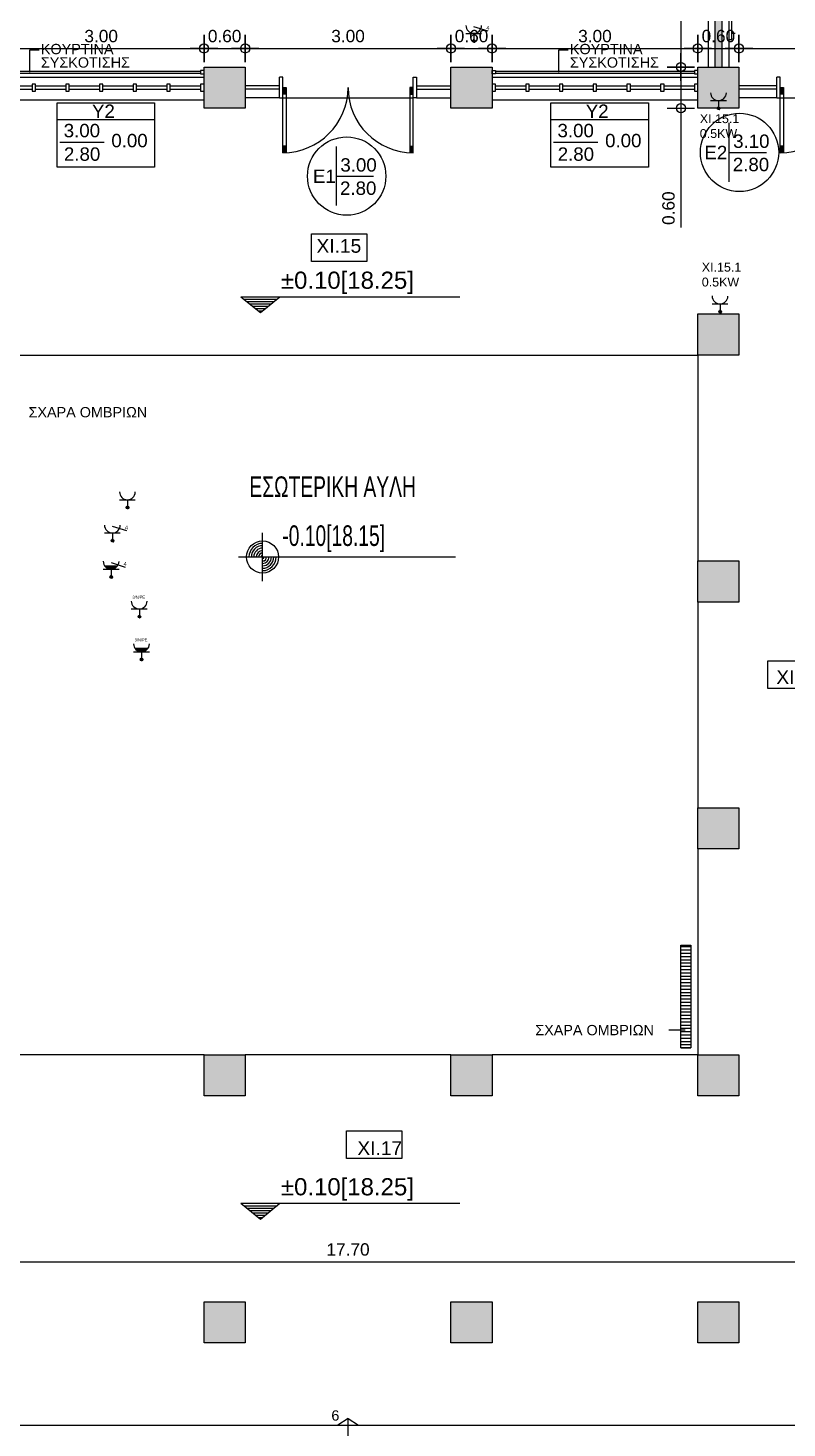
# Model space of a CAD drawing. Header units: metres. Extents: x -11 to 85, y -301 to 135.
# Drawn here: x 26.61 to 37.67, y -209.39 to -188.98 of the extents above; entities that cross this region are included whole.
import ezdxf
from ezdxf.enums import TextEntityAlignment as Align

# ---------------------------------------------------------------- set-up
doc = ezdxf.new("R2010")
doc.units = ezdxf.units.M
doc.header["$LTSCALE"] = 0.036
doc.header["$PDMODE"] = 2
for name, color, linetype in [('arxitek isogeio', 252, 'Continuous'), ('DIMBLK', 252, 'Continuous'), ('electext', 20, 'Continuous'), ('Epipla', 252, 'Continuous'), ('HLEK-SYMBOL', 3, 'Continuous'), ('HLEK_FL001_SYMBOLS', 230, 'Continuous'), ('Parathira', 252, 'Continuous')]:
    doc.layers.add(name, color=color, linetype=linetype)
doc.styles.add('comu-c', font='ugcompl.shx', dxfattribs={"width": 0.7})
doc.styles.add('COMU-N', font='arial.ttf')
doc.styles.get("Standard").update_dxf_attribs({"font": 'arial.ttf'})
doc.dimstyles.new('CADWDOT', dxfattribs={"dimscale": 0.1, "dimtxt": 1.8, "dimasz": 0.08, "dimexe": 2, "dimexo": 0, "dimgap": 0.09, "dimtad": 0, "dimrnd": 0.001, "dimzin": 0, "dimdsep": 46, "dimtxsty": 'Standard', "dimblk1": 'ARTDIM', "dimblk2": 'ARTDIM', "dimsah": 1, "dimcen": 0.09, "dimdle": 0.05, "dimse1": 1, "dimse2": 1, "dimadec": 0, "dimazin": 0, "dimtfac": 1, "dimtmove": 0, "dimatfit": 3, "dimldrblk": 'ARTDIM', "dimfxl": 2, "dimtvp": 0.9999, "dimtolj": 1, "dimtzin": 0, "dimarcsym": 0})

# ---------------------------------------------------------------- blocks, each defined once
blk = doc.blocks.new('ARTDIM')
at = {"layer": 'DIMBLK'}
for p, q in [((-24.9975, 0), (24.9975, 0)), ((0, -24.9975), (0, 24.9975))]:
    blk.add_line(p, q, dxfattribs=at)
blk.add_circle((0, 0), 8.25, dxfattribs=at)
blk = doc.blocks.new('*D1322')
at = {"layer": 'arxitek isogeio', "color": 0, "lineweight": -2}
blk.add_line((22.432, -206.966), (40.116, -206.966), dxfattribs=at)
at = {"layer": 'Defpoints', "color": 0, "transparency": 16777216}
for p in [(22.424, -206.966), (40.124, -206.966), (40.124, -206.966)]:
    blk.add_point(p, dxfattribs=at)
at = {"layer": 'arxitek isogeio', "color": 0, "lineweight": -2, "xscale": 0.008, "yscale": 0.008, "zscale": 0.008, "rotation": 180}
blk.add_blockref('ARTDIM', (22.424, -206.966), dxfattribs=at)
at = {"layer": 'arxitek isogeio', "color": 0, "lineweight": -2, "xscale": 0.008, "yscale": 0.008, "zscale": 0.008}
blk.add_blockref('ARTDIM', (40.124, -206.966), dxfattribs=at)
at = {"layer": 'arxitek isogeio', "color": 0, "insert": (31.274, -206.786), "char_height": 0.18, "attachment_point": 5}
blk.add_mtext('\\A1;17.70', dxfattribs=at)
blk = doc.blocks.new('*D1352')
at = {"layer": 'arxitek isogeio', "color": 0, "lineweight": -2}
blk.add_line((26.182, -189.277), (29.166, -189.277), dxfattribs=at)
at = {"layer": 'Defpoints', "color": 0, "transparency": 16777216}
for p in [(29.174, -189.277), (26.174, -189.547), (29.174, -189.547)]:
    blk.add_point(p, dxfattribs=at)
at = {"layer": 'arxitek isogeio', "color": 0, "lineweight": -2, "xscale": 0.008, "yscale": 0.008, "zscale": 0.008, "rotation": 180}
blk.add_blockref('ARTDIM', (26.174, -189.277), dxfattribs=at)
at = {"layer": 'arxitek isogeio', "color": 0, "lineweight": -2, "xscale": 0.008, "yscale": 0.008, "zscale": 0.008}
blk.add_blockref('ARTDIM', (29.174, -189.277), dxfattribs=at)
at = {"layer": 'arxitek isogeio', "color": 0, "insert": (27.674, -189.097), "char_height": 0.18, "attachment_point": 5}
blk.add_mtext('\\A1;3.00', dxfattribs=at)
blk = doc.blocks.new('*D1353')
at = {"layer": 'arxitek isogeio', "color": 0, "lineweight": -2}
blk.add_line((29.182, -189.277), (29.766, -189.277), dxfattribs=at)
at = {"layer": 'Defpoints', "color": 0, "transparency": 16777216}
for p in [(29.774, -189.277), (29.174, -189.547), (29.774, -189.547)]:
    blk.add_point(p, dxfattribs=at)
at = {"layer": 'arxitek isogeio', "color": 0, "lineweight": -2, "xscale": 0.008, "yscale": 0.008, "zscale": 0.008, "rotation": 180}
blk.add_blockref('ARTDIM', (29.174, -189.277), dxfattribs=at)
at = {"layer": 'arxitek isogeio', "color": 0, "lineweight": -2, "xscale": 0.008, "yscale": 0.008, "zscale": 0.008}
blk.add_blockref('ARTDIM', (29.774, -189.277), dxfattribs=at)
at = {"layer": 'arxitek isogeio', "color": 0, "insert": (29.474, -189.097), "char_height": 0.18, "attachment_point": 5}
blk.add_mtext('\\A1;0.60', dxfattribs=at)
blk = doc.blocks.new('*D1354')
at = {"layer": 'arxitek isogeio', "color": 0, "lineweight": -2}
blk.add_line((29.782, -189.277), (32.766, -189.277), dxfattribs=at)
at = {"layer": 'Defpoints', "color": 0, "transparency": 16777216}
for p in [(32.774, -189.277), (29.774, -189.547), (32.774, -189.547)]:
    blk.add_point(p, dxfattribs=at)
at = {"layer": 'arxitek isogeio', "color": 0, "lineweight": -2, "xscale": 0.008, "yscale": 0.008, "zscale": 0.008, "rotation": 180}
blk.add_blockref('ARTDIM', (29.774, -189.277), dxfattribs=at)
at = {"layer": 'arxitek isogeio', "color": 0, "lineweight": -2, "xscale": 0.008, "yscale": 0.008, "zscale": 0.008}
blk.add_blockref('ARTDIM', (32.774, -189.277), dxfattribs=at)
at = {"layer": 'arxitek isogeio', "color": 0, "insert": (31.274, -189.097), "char_height": 0.18, "attachment_point": 5}
blk.add_mtext('\\A1;3.00', dxfattribs=at)
blk = doc.blocks.new('*D1355')
at = {"layer": 'arxitek isogeio', "color": 0, "lineweight": -2}
blk.add_line((32.782, -189.277), (33.366, -189.277), dxfattribs=at)
at = {"layer": 'Defpoints', "color": 0, "transparency": 16777216}
for p in [(33.374, -189.277), (32.774, -189.547), (33.374, -189.547)]:
    blk.add_point(p, dxfattribs=at)
at = {"layer": 'arxitek isogeio', "color": 0, "lineweight": -2, "xscale": 0.008, "yscale": 0.008, "zscale": 0.008, "rotation": 180}
blk.add_blockref('ARTDIM', (32.774, -189.277), dxfattribs=at)
at = {"layer": 'arxitek isogeio', "color": 0, "lineweight": -2, "xscale": 0.008, "yscale": 0.008, "zscale": 0.008}
blk.add_blockref('ARTDIM', (33.374, -189.277), dxfattribs=at)
at = {"layer": 'arxitek isogeio', "color": 0, "insert": (33.074, -189.097), "char_height": 0.18, "attachment_point": 5}
blk.add_mtext('\\A1;0.60', dxfattribs=at)
blk = doc.blocks.new('*D1356')
at = {"layer": 'arxitek isogeio', "color": 0, "lineweight": -2}
blk.add_line((33.382, -189.277), (36.366, -189.277), dxfattribs=at)
at = {"layer": 'Defpoints', "color": 0, "transparency": 16777216}
for p in [(36.374, -189.277), (33.374, -189.547), (36.374, -189.547)]:
    blk.add_point(p, dxfattribs=at)
at = {"layer": 'arxitek isogeio', "color": 0, "lineweight": -2, "xscale": 0.008, "yscale": 0.008, "zscale": 0.008, "rotation": 180}
blk.add_blockref('ARTDIM', (33.374, -189.277), dxfattribs=at)
at = {"layer": 'arxitek isogeio', "color": 0, "lineweight": -2, "xscale": 0.008, "yscale": 0.008, "zscale": 0.008}
blk.add_blockref('ARTDIM', (36.374, -189.277), dxfattribs=at)
at = {"layer": 'arxitek isogeio', "color": 0, "insert": (34.874, -189.097), "char_height": 0.18, "attachment_point": 5}
blk.add_mtext('\\A1;3.00', dxfattribs=at)
blk = doc.blocks.new('*D1357')
at = {"layer": 'arxitek isogeio', "color": 0, "lineweight": -2}
blk.add_line((36.382, -189.277), (36.966, -189.277), dxfattribs=at)
at = {"layer": 'Defpoints', "color": 0, "transparency": 16777216}
for p in [(36.974, -189.277), (36.374, -189.547), (36.974, -189.547)]:
    blk.add_point(p, dxfattribs=at)
at = {"layer": 'arxitek isogeio', "color": 0, "lineweight": -2, "xscale": 0.008, "yscale": 0.008, "zscale": 0.008, "rotation": 180}
blk.add_blockref('ARTDIM', (36.374, -189.277), dxfattribs=at)
at = {"layer": 'arxitek isogeio', "color": 0, "lineweight": -2, "xscale": 0.008, "yscale": 0.008, "zscale": 0.008}
blk.add_blockref('ARTDIM', (36.974, -189.277), dxfattribs=at)
at = {"layer": 'arxitek isogeio', "color": 0, "insert": (36.674, -189.097), "char_height": 0.18, "attachment_point": 5}
blk.add_mtext('\\A1;0.60', dxfattribs=at)
blk = doc.blocks.new('*D1358')
at = {"layer": 'arxitek isogeio', "color": 0, "lineweight": -2}
blk.add_line((36.982, -189.277), (40.066, -189.277), dxfattribs=at)
at = {"layer": 'Defpoints', "color": 0, "transparency": 16777216}
for p in [(40.074, -189.277), (36.974, -189.547), (40.074, -189.547)]:
    blk.add_point(p, dxfattribs=at)
at = {"layer": 'arxitek isogeio', "color": 0, "lineweight": -2, "xscale": 0.008, "yscale": 0.008, "zscale": 0.008, "rotation": 180}
blk.add_blockref('ARTDIM', (36.974, -189.277), dxfattribs=at)
at = {"layer": 'arxitek isogeio', "color": 0, "lineweight": -2, "xscale": 0.008, "yscale": 0.008, "zscale": 0.008}
blk.add_blockref('ARTDIM', (40.074, -189.277), dxfattribs=at)
at = {"layer": 'arxitek isogeio', "color": 0, "insert": (38.524, -189.097), "char_height": 0.18, "attachment_point": 5}
blk.add_mtext('\\A1;3.10', dxfattribs=at)
blk = doc.blocks.new('*D1389')
at = {"layer": 'arxitek isogeio', "color": 0, "lineweight": -2}
blk.add_line((36.127, -179.755), (36.127, -189.539), dxfattribs=at)
at = {"layer": 'Defpoints', "color": 0, "transparency": 16777216}
for p in [(36.474, -179.747), (36.127, -189.547), (36.474, -189.547)]:
    blk.add_point(p, dxfattribs=at)
at = {"layer": 'arxitek isogeio', "color": 0, "lineweight": -2, "xscale": 0.008, "yscale": 0.008, "zscale": 0.008}
for p, rotation in [((36.127, -179.747), 90), ((36.127, -189.547), 270)]:
    blk.add_blockref('ARTDIM', p, dxfattribs=dict(at, rotation=rotation))
at = {"layer": 'arxitek isogeio', "color": 0, "insert": (35.947, -184.647), "char_height": 0.18, "attachment_point": 5, "rotation": 90}
blk.add_mtext('\\A1;9.80', dxfattribs=at)
blk = doc.blocks.new('*D1390')
at = {"layer": 'arxitek isogeio', "color": 0, "lineweight": -2}
for p, q in [((36.127, -189.555), (36.127, -190.139)), ((36.127, -190.147), (36.127, -191.888))]:
    blk.add_line(p, q, dxfattribs=at)
at = {"layer": 'Defpoints', "color": 0, "transparency": 16777216}
for p in [(36.375, -189.547), (36.127, -190.147), (36.375, -190.147)]:
    blk.add_point(p, dxfattribs=at)
at = {"layer": 'arxitek isogeio', "color": 0, "lineweight": -2, "xscale": 0.008, "yscale": 0.008, "zscale": 0.008}
for p, rotation in [((36.127, -189.547), 90), ((36.127, -190.147), 270)]:
    blk.add_blockref('ARTDIM', p, dxfattribs=dict(at, rotation=rotation))
at = {"layer": 'arxitek isogeio', "color": 0, "insert": (35.947, -191.605), "char_height": 0.18, "attachment_point": 5, "rotation": 90}
blk.add_mtext('\\A1;0.60', dxfattribs=at)
blk = doc.blocks.new('A$C7D430525')
at = {"layer": 'Parathira'}
for p, q in [((0, 0), (3, 0)), ((0, -0.1), (0, -0.2)), ((0.05, -0.1), (0, -0.1)), ((0, -0.2), (0.05, -0.2)), ((0.05, -0.2), (0.05, -0.1)), ((0.05, -0.125), (0.492, -0.125)), ((0.05, -0.175), (0.492, -0.175)), ((0.492, -0.1), (0.492, -0.2)), ((0.542, -0.1), (0.492, -0.1)), ((0.492, -0.2), (0.542, -0.2)), ((0.542, -0.2), (0.542, -0.1)), ((0.542, -0.125), (0.983, -0.125)), ((0.542, -0.175), (0.983, -0.175)), ((0.983, -0.1), (0.983, -0.2)), ((1.033, -0.1), (0.983, -0.1)), ((0.983, -0.2), (1.033, -0.2)), ((1.033, -0.2), (1.033, -0.1)), ((1.033, -0.125), (1.475, -0.125)), ((1.033, -0.175), (1.475, -0.175)), ((1.475, -0.1), (1.475, -0.2)), ((1.525, -0.1), (1.475, -0.1)), ((1.475, -0.2), (1.525, -0.2)), ((1.525, -0.2), (1.525, -0.1)), ((1.525, -0.125), (1.967, -0.125)), ((1.525, -0.175), (1.967, -0.175)), ((1.967, -0.1), (1.967, -0.2)), ((2.017, -0.1), (1.967, -0.1)), ((1.967, -0.2), (2.017, -0.2)), ((2.017, -0.2), (2.017, -0.1)), ((2.017, -0.125), (2.458, -0.125)), ((2.017, -0.175), (2.458, -0.175)), ((2.458, -0.1), (2.458, -0.2)), ((2.508, -0.1), (2.458, -0.1)), ((2.458, -0.2), (2.508, -0.2)), ((2.508, -0.2), (2.508, -0.1)), ((2.508, -0.125), (2.95, -0.125)), ((2.508, -0.175), (2.95, -0.175)), ((2.95, -0.1), (2.95, -0.2)), ((3, -0.1), (2.95, -0.1)), ((2.95, -0.2), (3, -0.2)), ((3, -0.2), (3, -0.1)), ((0, -0.33), (3, -0.33))]:
    blk.add_line(p, q, dxfattribs=at)
blk = doc.blocks.new('A$C2D7A4D3C')
at = {"layer": 'Epipla'}
for p, q in [((0.05, 0.37), (2.95, 0.37)), ((0.05, 0.34), (2.95, 0.34))]:
    blk.add_line(p, q, dxfattribs=at)
for points in [[(0, 0.33), (0, 0.38), (0.05, 0.38), (0.05, 0.33)], [(3, 0.33), (3, 0.38), (2.95, 0.38), (2.95, 0.33)]]:
    blk.add_lwpolyline(points, close=True, dxfattribs=at)
blk = doc.blocks.new('gJ6_a14')
at = {"linetype": 'Continuous'}
for p, q in [((-0.1176, 0.1119), (0.113, 0.1119)), ((0, 0.1119), (0, 0))]:
    blk.add_line(p, q, dxfattribs=at)
blk.add_arc((-0.0023, 0.2279), 0.1153, 180, 358.95657, dxfattribs=at)
blk = doc.blocks.new('*X1779')
at = {"color": 0}
for p, q in [((15.6, 2.59), (15.74, 2.73)), ((15.6, 2.62), (15.7, 2.73)), ((15.6, 2.65), (15.6, 2.65)), ((15.6, 2.61), (15.61, 2.62)), ((15.61, 2.56), (15.77, 2.72)), ((15.61, 2.65), (15.62, 2.66)), ((15.61, 2.62), (15.62, 2.63)), ((15.62, 2.54), (15.79, 2.71)), ((15.62, 2.66), (15.63, 2.67)), ((15.63, 2.52), (15.81, 2.69)), ((15.63, 2.63), (15.64, 2.64)), ((15.64, 2.68), (15.64, 2.69)), ((15.64, 2.65), (15.65, 2.66)), ((15.64, 2.62), (15.65, 2.63)), ((15.65, 2.69), (15.66, 2.7)), ((15.65, 2.5), (15.82, 2.67)), ((15.65, 2.66), (15.66, 2.67)), ((15.66, 2.7), (15.67, 2.71)), ((15.66, 2.63), (15.67, 2.64)), ((15.67, 2.67), (15.68, 2.68)), ((15.67, 2.64), (15.68, 2.65)), ((15.68, 2.72), (15.68, 2.72)), ((15.68, 2.69), (15.69, 2.7)), ((15.68, 2.66), (15.69, 2.66)), ((15.68, 2.49), (15.84, 2.65)), ((15.68, 2.61), (15.68, 2.62)), ((15.69, 2.7), (15.7, 2.71)), ((15.69, 2.63), (15.7, 2.63)), ((15.7, 2.67), (15.71, 2.68)), ((15.7, 2.64), (15.71, 2.65)), ((15.7, 2.48), (15.84, 2.62)), ((15.71, 2.71), (15.72, 2.72)), ((15.71, 2.68), (15.72, 2.69)), ((15.71, 2.61), (15.72, 2.62)), ((15.72, 2.73), (15.72, 2.73)), ((15.72, 2.7), (15.73, 2.7)), ((15.72, 2.65), (15.72, 2.66)), ((15.72, 2.62), (15.73, 2.63)), ((15.73, 2.66), (15.74, 2.67)), ((15.73, 2.63), (15.74, 2.64)), ((15.74, 2.71), (15.75, 2.72)), ((15.74, 2.68), (15.75, 2.69)), ((15.75, 2.72), (15.75, 2.72)), ((15.75, 2.65), (15.76, 2.66)), ((15.75, 2.62), (15.76, 2.63)), ((15.76, 2.69), (15.76, 2.7)), ((15.76, 2.66), (15.77, 2.67)), ((15.76, 2.63), (15.77, 2.64)), ((15.77, 2.7), (15.78, 2.71)), ((15.77, 2.67), (15.78, 2.68)), ((15.78, 2.64), (15.79, 2.65)), ((15.78, 2.61), (15.79, 2.62)), ((15.79, 2.69), (15.79, 2.7)), ((15.79, 2.66), (15.8, 2.66)), ((15.79, 2.63), (15.8, 2.63)), ((15.8, 2.67), (15.81, 2.68)), ((15.81, 2.64), (15.82, 2.65)), ((15.81, 2.61), (15.82, 2.62)), ((15.82, 2.65), (15.83, 2.66)), ((15.83, 2.62), (15.83, 2.63)), ((15.84, 2.63), (15.84, 2.63)), ((15.6, 2.58), (15.61, 2.59)), ((15.61, 2.55), (15.62, 2.55)), ((15.62, 2.59), (15.63, 2.6)), ((15.62, 2.56), (15.63, 2.57)), ((15.63, 2.6), (15.64, 2.61)), ((15.63, 2.53), (15.64, 2.54)), ((15.64, 2.57), (15.64, 2.58)), ((15.64, 2.54), (15.65, 2.55)), ((15.64, 2.51), (15.65, 2.52)), ((15.65, 2.59), (15.66, 2.59)), ((15.65, 2.55), (15.66, 2.56)), ((15.66, 2.6), (15.67, 2.61)), ((15.66, 2.52), (15.67, 2.53)), ((15.66, 2.49), (15.67, 2.5)), ((15.67, 2.57), (15.68, 2.58)), ((15.67, 2.54), (15.68, 2.55)), ((15.68, 2.58), (15.69, 2.59)), ((15.68, 2.55), (15.69, 2.56)), ((15.68, 2.51), (15.68, 2.51)), ((15.69, 2.59), (15.7, 2.6)), ((15.69, 2.52), (15.7, 2.53)), ((15.69, 2.49), (15.7, 2.5)), ((15.7, 2.56), (15.71, 2.57)), ((15.7, 2.53), (15.71, 2.54)), ((15.71, 2.58), (15.72, 2.59)), ((15.71, 2.5), (15.72, 2.51)), ((15.72, 2.59), (15.73, 2.6)), ((15.72, 2.55), (15.72, 2.55)), ((15.72, 2.51), (15.73, 2.52)), ((15.72, 2.48), (15.73, 2.49)), ((15.73, 2.56), (15.74, 2.57)), ((15.73, 2.53), (15.74, 2.54)), ((15.74, 2.6), (15.75, 2.61)), ((15.74, 2.48), (15.84, 2.58)), ((15.74, 2.57), (15.75, 2.58)), ((15.74, 2.5), (15.75, 2.51)), ((15.75, 2.54), (15.76, 2.55)), ((15.75, 2.51), (15.76, 2.52)), ((15.76, 2.59), (15.76, 2.59)), ((15.76, 2.55), (15.77, 2.56)), ((15.76, 2.52), (15.77, 2.53)), ((15.77, 2.6), (15.78, 2.61)), ((15.77, 2.57), (15.78, 2.58)), ((15.77, 2.49), (15.78, 2.5)), ((15.78, 2.54), (15.79, 2.55)), ((15.78, 2.51), (15.79, 2.51)), ((15.79, 2.58), (15.79, 2.59)), ((15.79, 2.55), (15.8, 2.56)), ((15.79, 2.52), (15.8, 2.53)), ((15.8, 2.59), (15.81, 2.6)), ((15.8, 2.56), (15.81, 2.57)), ((15.81, 2.53), (15.82, 2.54)), ((15.82, 2.58), (15.83, 2.59)), ((15.82, 2.55), (15.83, 2.55)), ((15.83, 2.59), (15.84, 2.6)), ((15.83, 2.56), (15.84, 2.56)), ((15.84, 2.6), (15.84, 2.6))]:
    blk.add_line(p, q, dxfattribs=at)
blk = doc.blocks.new('GJ6_A78')
at = {"layer": 'HLEK-SYMBOL', "color": 0, "linetype": 'Continuous'}
blk.add_circle((0, 0), 0.0989, dxfattribs=at)
at = {"layer": 'HLEK-SYMBOL', "color": 0, "xscale": 0.8, "yscale": 0.8, "zscale": 0.8}
blk.add_blockref('*X1779', (-12.58, -2.08), dxfattribs=at)
blk = doc.blocks.new('priza')
at = {"layer": 'HLEK_FL001_SYMBOLS', "rotation": 180}
blk.add_blockref('gJ6_a14', (87.4, -100.495), dxfattribs=at)
at = {"layer": 'HLEK_FL001_SYMBOLS', "xscale": 0.1951472641207488, "yscale": 0.1951472641207488, "zscale": 0.1951472641207488}
blk.add_blockref('GJ6_A78', (87.4, -100.495), dxfattribs=at)
blk = doc.blocks.new('priza tetrapli')
at = {"layer": 'HLEK_FL001_SYMBOLS', "ltscale": 5}
blk.add_line((444.126, -18.901), (444.331, -18.966), dxfattribs=at)
at = {"layer": 'HLEK_FL001_SYMBOLS', "rotation": 180}
blk.add_blockref('priza', (531.53, -119.607), dxfattribs=at)
at = {"layer": 'HLEK_FL001_SYMBOLS', "ltscale": 5}
blk.add_text('4', height=0.06, dxfattribs=at).set_placement((444.31, -18.952))
blk = doc.blocks.new('priza tetrapli stegani')
at = {"layer": 'HLEK_FL001_SYMBOLS', "ltscale": 5}
h = blk.add_hatch(color=256, dxfattribs=at)
h.dxf.hatch_style = 1
h.paths.add_polyline_path([(443.2, -18.99, 0.523538), (443.39, -18.99)])
for p, q in [((443.294, -18.941), (443.499, -19.007)), ((443.2, -18.99), (443.39, -18.99))]:
    blk.add_line(p, q, dxfattribs=at)
at = {"layer": 'HLEK_FL001_SYMBOLS', "rotation": 180}
blk.add_blockref('priza', (530.697, -119.647), dxfattribs=at)
at = {"layer": 'HLEK_FL001_SYMBOLS', "ltscale": 5}
blk.add_text('4', height=0.06, dxfattribs=at).set_placement((443.477, -18.992))
blk = doc.blocks.new('priza biomixaniki')
at = {"layer": 'HLEK_FL001_SYMBOLS', "ltscale": 5}
h = blk.add_hatch(color=256, dxfattribs=at)
h.dxf.hatch_style = 1
h.paths.add_polyline_path([(443.2, -18.353, 0.523538), (443.39, -18.353)])
blk.add_line((443.2, -18.353), (443.39, -18.353), dxfattribs=at)
at = {"layer": 'HLEK_FL001_SYMBOLS', "rotation": 180}
blk.add_blockref('priza', (530.697, -119.011), dxfattribs=at)
at = {"layer": 'HLEK_FL001_SYMBOLS', "ltscale": 5}
blk.add_text('3/N/PE', height=0.042, dxfattribs=at).set_placement((443.195, -18.252))
blk = doc.blocks.new('priza 1 biomizaniki')
at = {"layer": 'HLEK_FL001_SYMBOLS', "rotation": 180}
blk.add_blockref('priza', (552.431, -76.45), dxfattribs=at)
at = {"layer": 'HLEK_FL001_SYMBOLS', "ltscale": 5}
blk.add_text('3/N/PE', height=0.042, dxfattribs=at).set_placement((464.929, 24.309))

msp = doc.modelspace()

# ---------------------------------------------------------------- hatches: boundary and pattern name
at = {"layer": 'arxitek isogeio'}
for points in [[(36.724, -179.747), (36.624, -179.747), (36.624, -189.547), (36.724, -189.547)], [(29.774, -189.547), (29.174, -189.547), (29.174, -190.147), (29.774, -190.147)], [(33.374, -190.147), (33.374, -189.547), (32.774, -189.547), (32.774, -190.147)], [(36.974, -189.547), (36.374, -189.547), (36.374, -190.147), (36.974, -190.147)], [(36.374, -193.747), (36.974, -193.747), (36.974, -193.147), (36.374, -193.147)], [(36.974, -196.747), (36.374, -196.747), (36.374, -197.347), (36.974, -197.347)], [(36.374, -200.347), (36.374, -200.947), (36.974, -200.947), (36.974, -200.347)], [(29.774, -203.947), (29.174, -203.947), (29.174, -204.547), (29.774, -204.547)], [(32.774, -203.947), (32.774, -204.547), (33.374, -204.547), (33.374, -203.947)], [(36.974, -203.947), (36.374, -203.947), (36.374, -204.547), (36.974, -204.547)], [(29.774, -207.547), (29.174, -207.547), (29.174, -208.147), (29.774, -208.147)], [(33.374, -207.547), (32.774, -207.547), (32.774, -208.147), (33.374, -208.147)], [(36.974, -208.147), (36.974, -207.547), (36.374, -207.547), (36.374, -208.147)]]:
    msp.add_hatch(color=256, dxfattribs=at).paths.add_polyline_path(points)
h = msp.add_hatch(dxfattribs=at)
h.set_pattern_fill('LINE', color=256, scale=0.015, style=0)
h.set_pattern_definition([(360, (8.66921, -177.938966), (1e-17, 0.047625), [])])
h.paths.add_polyline_path([(36.274, -202.347), (36.124, -202.347), (36.124, -203.847), (36.274, -203.847)])

# ---------------------------------------------------------------- linework, layer by layer
for p, q in [((36.524, -179.747), (36.524, -189.547)), ((36.624, -179.747), (36.624, -189.547)), ((36.724, -179.747), (36.724, -189.547)), ((36.824, -179.747), (36.824, -189.547)), ((36.869, -189.054), (36.919, -189.054)), ((36.869, -189.054), (36.919, -189.054)), ((26.632, -189.621), (26.632, -189.298)), ((26.632, -189.298), (26.768, -189.298)), ((34.346, -189.621), (34.346, -189.298)), ((34.346, -189.298), (34.482, -189.298)), ((29.174, -189.547), (29.774, -189.547)), ((29.174, -190.147), (29.174, -189.547)), ((29.774, -189.547), (29.774, -190.147)), ((32.774, -190.147), (32.774, -189.547)), ((32.774, -189.547), (33.374, -189.547)), ((33.374, -189.547), (33.374, -190.147)), ((36.374, -189.547), (36.974, -189.547)), ((36.374, -190.147), (36.374, -189.547)), ((36.974, -189.547), (36.974, -190.147)), ((30.274, -189.997), (30.274, -189.697)), ((30.324, -189.697), (30.274, -189.697)), ((30.324, -189.997), (30.324, -189.697)), ((32.224, -189.997), (32.224, -189.697)), ((32.224, -189.697), (32.274, -189.697)), ((32.274, -189.697), (32.274, -189.997)), ((37.524, -189.997), (37.524, -189.697)), ((37.574, -189.697), (37.524, -189.697)), ((37.574, -189.997), (37.574, -189.697)), ((30.274, -189.822), (29.774, -189.822)), ((30.274, -189.872), (29.774, -189.872)), ((30.274, -189.997), (29.774, -189.997)), ((30.274, -189.997), (30.324, -189.997)), ((30.324, -190.797), (30.324, -189.847)), ((30.324, -189.847), (30.371, -189.847)), ((30.371, -189.942), (30.324, -189.942)), ((30.324, -189.997), (32.224, -189.997)), ((30.333, -189.847), (30.333, -189.942)), ((30.343, -189.847), (30.343, -189.942)), ((30.352, -189.847), (30.352, -189.942)), ((30.362, -189.847), (30.362, -189.942)), ((30.371, -189.847), (30.371, -190.796)), ((32.224, -189.847), (32.176, -189.847)), ((32.176, -189.847), (32.176, -190.796)), ((32.176, -189.942), (32.224, -189.942)), ((32.186, -189.847), (32.186, -189.942)), ((32.195, -189.847), (32.195, -189.942)), ((32.205, -189.847), (32.205, -189.942)), ((32.214, -189.847), (32.214, -189.942)), ((32.224, -190.797), (32.224, -189.847)), ((32.274, -189.997), (32.224, -189.997)), ((32.274, -189.822), (32.774, -189.822)), ((32.274, -189.872), (32.774, -189.872)), ((32.274, -189.997), (32.774, -189.997)), ((37.524, -189.822), (36.974, -189.822)), ((37.524, -189.872), (36.974, -189.872)), ((37.524, -189.997), (36.974, -189.997)), ((37.524, -189.997), (39.424, -189.997)), ((37.524, -189.997), (37.574, -189.997)), ((37.574, -190.797), (37.574, -189.847)), ((37.574, -189.847), (37.621, -189.847)), ((37.621, -189.942), (37.574, -189.942)), ((37.583, -189.847), (37.583, -189.942)), ((37.593, -189.847), (37.593, -189.942)), ((37.602, -189.847), (37.602, -189.942)), ((37.612, -189.847), (37.612, -189.942)), ((37.621, -189.847), (37.621, -190.796)), ((27.033, -191.008), (27.033, -190.07)), ((27.033, -190.07), (28.453, -190.07)), ((28.453, -190.07), (28.453, -191.008)), ((29.774, -190.147), (29.174, -190.147)), ((33.374, -190.147), (32.774, -190.147)), ((34.233, -191.008), (34.233, -190.07)), ((34.233, -190.07), (35.653, -190.07)), ((35.653, -190.07), (35.653, -191.008)), ((36.974, -190.147), (36.374, -190.147)), ((28.453, -190.316), (27.033, -190.316)), ((35.653, -190.316), (34.233, -190.316)), ((36.828, -190.363), (36.828, -191.221)), ((27.072, -190.642), (27.718, -190.642)), ((30.371, -190.702), (30.324, -190.702)), ((30.333, -190.702), (30.333, -190.797)), ((30.343, -190.702), (30.343, -190.797)), ((30.352, -190.702), (30.352, -190.796)), ((30.362, -190.702), (30.362, -190.796)), ((31.101, -190.708), (31.101, -191.566)), ((32.176, -190.702), (32.224, -190.702)), ((32.186, -190.702), (32.186, -190.796)), ((32.195, -190.702), (32.195, -190.796)), ((32.205, -190.702), (32.205, -190.797)), ((32.214, -190.702), (32.214, -190.797)), ((34.272, -190.642), (34.918, -190.642)), ((36.828, -190.792), (37.374, -190.792)), ((37.621, -190.702), (37.574, -190.702)), ((37.583, -190.702), (37.583, -190.797)), ((37.593, -190.702), (37.593, -190.797)), ((37.602, -190.702), (37.602, -190.796)), ((37.612, -190.702), (37.612, -190.796)), ((28.453, -191.008), (27.033, -191.008)), ((35.653, -191.008), (34.233, -191.008)), ((31.101, -191.137), (31.647, -191.137)), ((29.71, -192.896), (29.995, -193.124)), ((29.71, -192.896), (32.902, -192.896)), ((29.753, -192.93), (30.238, -192.93)), ((29.796, -192.964), (30.195, -192.964)), ((29.838, -192.999), (30.152, -192.999)), ((29.881, -193.033), (30.109, -193.033)), ((29.924, -193.067), (30.066, -193.067)), ((29.995, -193.124), (30.28, -192.896)), ((29.967, -193.101), (30.024, -193.101)), ((36.374, -193.747), (36.374, -193.147)), ((36.374, -193.147), (36.974, -193.147)), ((36.974, -193.147), (36.974, -193.747)), ((26.174, -193.747), (36.374, -193.747)), ((36.974, -193.747), (36.374, -193.747)), ((36.374, -193.747), (36.374, -196.747)), ((30.028, -197.041), (30.028, -196.338)), ((29.677, -196.69), (32.841, -196.69)), ((36.374, -196.747), (36.974, -196.747)), ((36.374, -197.347), (36.374, -196.747)), ((36.974, -196.747), (36.974, -197.347)), ((36.974, -197.347), (36.374, -197.347)), ((36.374, -197.347), (36.374, -200.347)), ((36.374, -200.947), (36.374, -200.347)), ((36.374, -200.347), (36.974, -200.347)), ((36.974, -200.347), (36.974, -200.947)), ((36.974, -200.947), (36.374, -200.947)), ((36.374, -200.947), (36.374, -203.947)), ((36.19, -203.586), (35.953, -203.586)), ((29.174, -203.947), (26.174, -203.947)), ((29.174, -204.547), (29.174, -203.947)), ((29.174, -203.947), (29.774, -203.947)), ((29.774, -203.947), (29.774, -204.547)), ((32.774, -203.947), (29.774, -203.947)), ((32.774, -203.947), (33.374, -203.947)), ((32.774, -204.547), (32.774, -203.947)), ((33.374, -203.947), (33.374, -204.547)), ((36.374, -203.947), (33.374, -203.947)), ((36.374, -204.547), (36.374, -203.947)), ((36.374, -203.947), (36.974, -203.947)), ((36.974, -203.947), (36.974, -204.547)), ((29.774, -204.547), (29.174, -204.547)), ((33.374, -204.547), (32.774, -204.547)), ((36.974, -204.547), (36.374, -204.547)), ((29.71, -206.112), (29.995, -206.341)), ((29.71, -206.112), (32.902, -206.112)), ((29.995, -206.341), (30.28, -206.112)), ((29.753, -206.147), (30.238, -206.147)), ((29.796, -206.181), (30.195, -206.181)), ((29.838, -206.215), (30.152, -206.215)), ((29.881, -206.249), (30.109, -206.249)), ((29.924, -206.284), (30.066, -206.284)), ((29.967, -206.318), (30.024, -206.318)), ((29.174, -207.547), (29.774, -207.547)), ((29.174, -208.147), (29.174, -207.547)), ((29.774, -207.547), (29.774, -208.147)), ((32.774, -208.147), (32.774, -207.547)), ((32.774, -207.547), (33.374, -207.547)), ((33.374, -207.547), (33.374, -208.147)), ((36.374, -207.547), (36.974, -207.547)), ((36.374, -208.147), (36.374, -207.547)), ((36.974, -207.547), (36.974, -208.147)), ((29.774, -208.147), (29.174, -208.147)), ((33.374, -208.147), (32.774, -208.147)), ((36.974, -208.147), (36.374, -208.147)), ((22.424, -209.347), (40.124, -209.347)), ((31.274, -209.247), (31.124, -209.347)), ((31.274, -209.247), (31.424, -209.347)), ((31.274, -210.847), (31.274, -209.247))]:
    msp.add_line(p, q, dxfattribs=at)
for points in [[(36.869, -189.145), (36.869, -187.347), (36.824, -187.347), (36.824, -189.145)], [(36.274, -202.347), (36.274, -203.847), (36.124, -203.847), (36.124, -202.347)]]:
    msp.add_lwpolyline(points, close=True, dxfattribs=at)
for centre, radius in [((36.982, -190.792), 0.571), ((31.254, -191.137), 0.571), ((30.028, -196.69), 0.234)]:
    msp.add_circle(centre, radius, dxfattribs=at)
for centre, radius, start, end in [((30.324, -189.847), 0.95, 270, 0), ((32.224, -189.847), 0.95, 180, 270), ((37.574, -189.847), 0.95, 270, 0), ((30.028, -196.69), 0.199, 90, 180), ((30.028, -196.69), 0.164, 90, 180), ((30.028, -196.69), 0.129, 90, 180), ((30.028, -196.69), 0.0937, 90, 180), ((30.028, -196.69), 0.0585, 90, 180), ((30.028, -196.69), 0.0234, 90, 180), ((30.028, -196.69), 0.0937, 270, 0), ((30.028, -196.69), 0.129, 270, 0), ((30.028, -196.69), 0.164, 270, 0), ((30.028, -196.69), 0.199, 270, 0), ((30.028, -196.69), 0.0585, 270, 0), ((30.028, -196.69), 0.0234, 270, 0)]:
    msp.add_arc(centre, radius, start, end, dxfattribs=at)
at = {"layer": 'electext'}
for points in [[(30.739, -191.977), (31.547, -191.977), (31.547, -192.38), (30.739, -192.38)], [(37.394, -198.203), (38.202, -198.203), (38.202, -198.607), (37.394, -198.607)], [(31.252, -205.055), (32.06, -205.055), (32.06, -205.459), (31.252, -205.459)]]:
    msp.add_lwpolyline(points, close=True, dxfattribs=at)

# ---------------------------------------------------------------- block references
at = {"layer": 'arxitek isogeio'}
for name, p in [('A$C2D7A4D3C', (26.174, -189.977)), ('A$C2D7A4D3C', (33.374, -189.977)), ('A$C7D430525', (26.174, -189.697)), ('A$C7D430525', (33.374, -189.697))]:
    msp.add_blockref(name, p, dxfattribs=at)
at = {"layer": 'HLEK_FL001_SYMBOLS'}
for name, p in [('priza tetrapli', (-411.021, -170.056)), ('priza tetrapli', (-416.29, -177.34)), ('priza tetrapli stegani', (-415.476, -177.829)), ('priza 1 biomizaniki', (-436.8, -221.605)), ('priza biomixaniki', (-415.033, -179.668))]:
    msp.add_blockref(name, p, dxfattribs=at)
at = {"layer": 'HLEK_FL001_SYMBOLS', "rotation": 180}
for p in [(124.077, -290.644), (124.1, -293.608), (115.459, -296.463)]:
    msp.add_blockref('priza', p, dxfattribs=at)

# ---------------------------------------------------------------- texts
at = {"layer": 'arxitek isogeio', "style": 'COMU-N'}
for s, height, p in [('ΚΟΥΡΤΙΝΑ', 0.15, (26.795, -189.36)), ('ΚΟΥΡΤΙΝΑ', 0.15, (34.509, -189.36)), ('ΣΥΣΚΟΤΙΣΗΣ', 0.15, (26.795, -189.556)), ('ΣΥΣΚΟΤΙΣΗΣ', 0.15, (34.509, -189.556)), ('Y2', 0.195, (27.54, -190.289)), ('Y2', 0.195, (34.74, -190.289)), ('3.00', 0.195, (27.128, -190.571)), ('3.00', 0.195, (34.328, -190.571)), ('0.00', 0.195, (27.822, -190.717)), ('0.00', 0.195, (35.022, -190.717)), ('3.10', 0.195, (36.889, -190.726)), ('2.80', 0.195, (27.131, -190.914)), ('2.80', 0.195, (34.331, -190.914)), ('E2', 0.195, (36.47, -190.891)), ('3.00', 0.195, (31.162, -191.072)), ('2.80', 0.195, (36.884, -191.066)), ('E1', 0.195, (30.762, -191.237)), ('2.80', 0.195, (31.157, -191.411)), ('ΣΧΑΡΑ ΟΜΒΡΙΩΝ', 0.15, (26.615, -194.654)), ('ΣΧΑΡΑ ΟΜΒΡΙΩΝ', 0.15, (34.004, -203.662))]:
    msp.add_text(s, height=height, dxfattribs=at).set_placement(p)
at = {"layer": 'arxitek isogeio', "style": 'comu-c', "width": 0.7}
msp.add_text('ΕΣΩΤΕΡΙΚΗ ΑΥΛΗ', height=0.3, dxfattribs=at).set_placement((29.835, -195.815, -3))
at = {"layer": 'arxitek isogeio', "style": 'COMU-N'}
msp.add_text('6', height=0.15, dxfattribs=at).set_placement((31.089, -209.205, 0.51), align=Align.MIDDLE)
for p in [(30.295, -192.78), (30.295, -205.996)]:
    msp.add_attdef('±0.10[18.25]', p, '±0.00', height=0.25, dxfattribs=at)
at = {"layer": 'arxitek isogeio', "style": 'comu-c', "width": 0.7}
msp.add_attdef('-0.10[18.15]', (30.315, -196.529), '±0.00', height=0.3, dxfattribs=at)
at = {"layer": 'electext', "style": 'COMU-N'}
for s, p in [('XI.15', (30.814, -192.255)), ('XI.16', (37.519, -198.541)), ('XI.17', (31.41, -205.408))]:
    msp.add_text(s, height=0.2, dxfattribs=at).set_placement(p)
at = {"layer": 'HLEK_FL001_SYMBOLS', "char_height": 0.13, "attachment_point": 1, "style": 'COMU-N'}
for insert in [(36.403, -190.235), (36.432, -192.4)]:
    msp.add_mtext_dynamic_manual_height_columns('XI.15.1\\P0.5KW', width=0.77072, gutter_width=0.65, heights=[0], dxfattribs=dict(at, insert=insert))

# ---------------------------------------------------------------- dimensions: what is measured, and where the dimension line sits
at = {"layer": 'arxitek isogeio'}
dim = msp.add_linear_dim(base=(36.127, -189.547), p1=(36.474, -179.747), p2=(36.474, -189.547), angle=90, dimstyle='CADWDOT', dxfattribs=at)
dim.commit()
dim.dimension.update_dxf_attribs({"geometry": '*D1389', "text_midpoint": (35.947, -184.647)})
for base, p1, p2, picture, middle in [((29.174, -189.277), (26.174, -189.547), (29.174, -189.547), '*D1352', (27.674, -189.097)), ((32.774, -189.277), (29.774, -189.547), (32.774, -189.547), '*D1354', (31.274, -189.097)), ((36.374, -189.277), (33.374, -189.547), (36.374, -189.547), '*D1356', (34.874, -189.097)), ((40.074, -189.277), (36.974, -189.547), (40.074, -189.547), '*D1358', (38.524, -189.097)), ((40.124, -206.966), (22.424, -206.966), (40.124, -206.966), '*D1322', (31.274, -206.786))]:
    dim = msp.add_linear_dim(base=base, p1=p1, p2=p2, dimstyle='CADWDOT', dxfattribs=at)
    dim.commit()
    dim.dimension.update_dxf_attribs({"geometry": picture, "text_midpoint": middle})
for base, p1, p2, picture, middle in [((29.774, -189.277), (29.174, -189.547), (29.774, -189.547), '*D1353', (29.474, -189.277)), ((33.374, -189.277), (32.774, -189.547), (33.374, -189.547), '*D1355', (33.074, -189.277)), ((36.974, -189.277), (36.374, -189.547), (36.974, -189.547), '*D1357', (36.674, -189.277))]:
    dim = msp.add_linear_dim(base=base, p1=p1, p2=p2, dimstyle='CADWDOT', dxfattribs=at)
    dim.commit()
    dim.dimension.update_dxf_attribs({"geometry": picture, "text_midpoint": middle, "dimtype": 160})
dim = msp.add_linear_dim(base=(36.127, -190.147), p1=(36.375, -189.547), p2=(36.375, -190.147), angle=90, dimstyle='CADWDOT', dxfattribs=at)
dim.commit()
dim.dimension.update_dxf_attribs({"geometry": '*D1390', "text_midpoint": (36.127, -191.605), "dimtype": 160})

doc.saveas('drawing.dxf')
